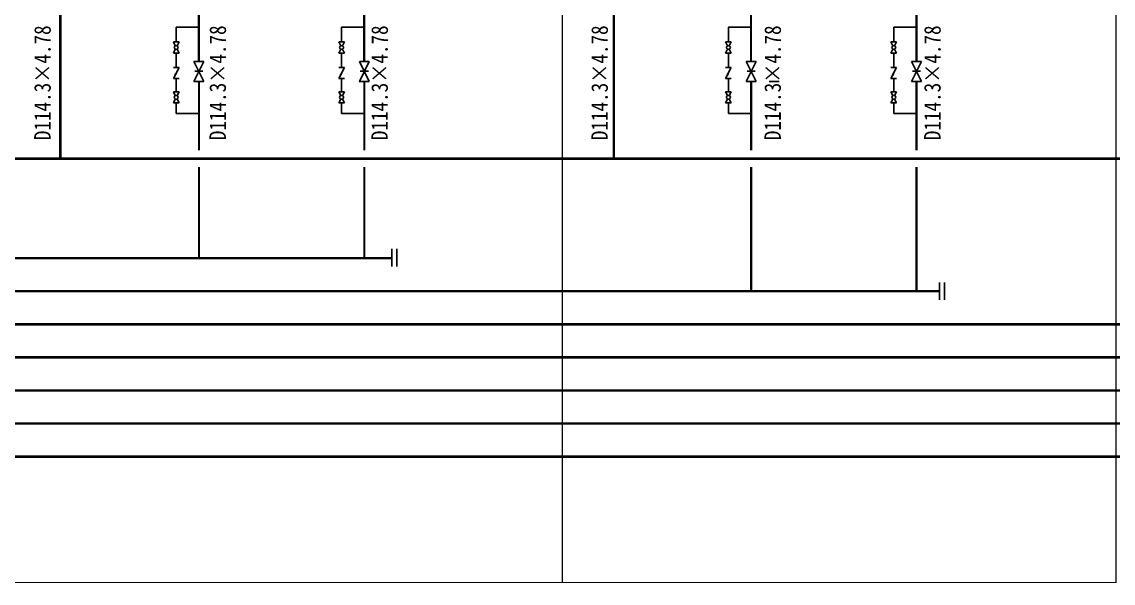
# Model space of a CAD drawing. Header units: millimetres. Extents: x 36820 to 41163, y -3485 to -2358.
# Drawn here: x 39924.4 to 40122.4, y -2783.3 to -2681.5 of the extents above; entities that cross this region are included whole.
import ezdxf

# ---------------------------------------------------------------- set-up
doc = ezdxf.new("R2010")
doc.units = ezdxf.units.MM
doc.header["$LTSCALE"] = 6
doc.linetypes.add('DASHDOT', pattern=[1, 0.5, -0.25, 0, -0.25])
doc.layers.add('BZC', color=7, linetype='Continuous')
doc.layers.add('SBC', color=6, linetype='Continuous')
doc.styles.add('HZTXT', font='', dxfattribs={"width": 0.8})
doc.styles.get('HZTXT').set_extended_font_data('NSimSun')

msp = doc.modelspace()

# ---------------------------------------------------------------- linework, layer by layer
at = {"linetype": 'DASHDOT', "ltscale": 3, "const_width": 0.24}
for points in [[(39922.025, -2534.844), (40022.456, -2534.844), (40022.456, -2783.22), (39922.025, -2783.22)], [(40022.456, -2534.844), (40122.886, -2534.844), (40122.886, -2783.22), (40022.456, -2783.22)]]:
    msp.add_lwpolyline(points, close=True, dxfattribs=at)
at = {"color": 192, "const_width": 0.4}
for points in [[(39956.485, -2688.72), (39956.485, -2674.478)], [(39986.485, -2688.72), (39986.485, -2674.478)], [(39956.511, -2692.326), (39956.512, -2704.841)], [(39986.51, -2692.326), (39986.511, -2704.841)], [(39956.513, -2707.841), (39956.514, -2724.311)], [(39986.511, -2707.841), (39986.513, -2724.305)]]:
    msp.add_lwpolyline(points, dxfattribs=at)
at = {"color": 1, "const_width": 0.4}
for points in [[(40056.673, -2688.72), (40056.673, -2674.478)], [(40086.673, -2688.72), (40086.673, -2674.478)], [(40056.699, -2692.326), (40056.699, -2704.841)], [(40086.698, -2692.326), (40086.698, -2704.841)], [(40056.699, -2707.841), (40056.699, -2730.391)], [(40086.698, -2707.841), (40086.698, -2730.391)]]:
    msp.add_lwpolyline(points, dxfattribs=at)
at = {"layer": 'BZC', "color": 0}
for p, q in [((39955.609, -2688.72), (39957.412, -2692.326)), ((39955.609, -2692.326), (39957.412, -2688.72)), ((39957.412, -2688.72), (39955.609, -2688.72)), ((39985.609, -2688.72), (39987.412, -2692.326)), ((39985.609, -2692.326), (39987.412, -2688.72)), ((39987.412, -2688.72), (39985.609, -2688.72)), ((40055.797, -2688.72), (40057.599, -2692.326)), ((40055.797, -2692.326), (40057.599, -2688.72)), ((40057.599, -2688.72), (40055.797, -2688.72)), ((40085.797, -2688.72), (40087.599, -2692.326)), ((40085.797, -2692.326), (40087.599, -2688.72)), ((40087.599, -2688.72), (40085.797, -2688.72)), ((39955.763, -2690.512), (39957.246, -2690.512)), ((39985.763, -2690.512), (39987.246, -2690.512)), ((40055.951, -2690.512), (40057.434, -2690.512)), ((40085.951, -2690.512), (40087.434, -2690.512)), ((39957.412, -2692.326), (39955.609, -2692.326)), ((39987.41, -2692.326), (39985.608, -2692.326)), ((40057.599, -2692.326), (40055.797, -2692.326)), ((40061.791, -2692.326), (40059.989, -2692.326)), ((40087.598, -2692.326), (40085.795, -2692.326))]:
    msp.add_line(p, q, dxfattribs=at)
at = {"layer": 'BZC', "color": 150}
for p, q in [((39991.497, -2722.73), (39991.497, -2725.88)), ((39992.397, -2722.73), (39992.397, -2725.88)), ((40090.841, -2728.816), (40090.841, -2731.966)), ((40091.741, -2728.816), (40091.741, -2731.966))]:
    msp.add_line(p, q, dxfattribs=at)
at = {"layer": 'BZC', "color": 192, "const_width": 0.45}
for points in [[(39931.367, -2706.341), (39931.367, -2673.29)], [(40031.797, -2706.341), (40031.797, -2673.29)], [(39690.714, -2706.341), (40639.997, -2706.341)], [(39494.621, -2724.394), (39991.497, -2724.391)]]:
    msp.add_lwpolyline(points, dxfattribs=at)
at = {"layer": 'BZC', "color": 1, "const_width": 0.45}
msp.add_lwpolyline([(39500.626, -2730.394), (40090.841, -2730.391)], dxfattribs=at)
at = {"layer": 'BZC', "color": 2, "const_width": 0.45}
msp.add_lwpolyline([(39506.626, -2736.394), (40292.265, -2736.391)], dxfattribs=at)
at = {"layer": 'BZC', "color": 30, "const_width": 0.45}
msp.add_lwpolyline([(39512.626, -2742.395), (40344.179, -2742.39)], dxfattribs=at)
at = {"layer": 'BZC', "color": 6, "const_width": 0.45}
msp.add_lwpolyline([(39518.628, -2748.396), (40443.597, -2748.391)], dxfattribs=at)
at = {"layer": 'BZC', "color": 4, "const_width": 0.45}
msp.add_lwpolyline([(39524.627, -2754.395), (40701.991, -2754.39)], dxfattribs=at)
at = {"layer": 'BZC', "color": 150, "const_width": 0.45}
msp.add_lwpolyline([(39530.627, -2760.395), (40675.404, -2760.39)], dxfattribs=at)
at = {"layer": 'SBC', "color": 230, "ltscale": 2}
for p, q in [((39952.384, -2682.525), (39956.485, -2682.525)), ((39952.384, -2682.525), (39952.384, -2685.166)), ((39982.384, -2682.525), (39986.485, -2682.525)), ((39982.384, -2682.525), (39982.384, -2685.166)), ((40052.572, -2682.525), (40056.673, -2682.525)), ((40052.572, -2682.525), (40052.572, -2685.166)), ((40082.572, -2682.525), (40086.673, -2682.525)), ((40082.572, -2682.525), (40082.572, -2685.166)), ((39952.227, -2685.872), (39951.874, -2685.166)), ((39951.874, -2685.166), (39952.894, -2685.166)), ((39952.227, -2686.5), (39951.874, -2687.205)), ((39952.894, -2685.166), (39952.541, -2685.872)), ((39952.894, -2687.205), (39952.541, -2686.5)), ((39982.227, -2685.872), (39981.874, -2685.166)), ((39981.874, -2685.166), (39982.894, -2685.166)), ((39982.227, -2686.5), (39981.874, -2687.205)), ((39982.894, -2685.166), (39982.541, -2685.872)), ((39982.894, -2687.205), (39982.541, -2686.5)), ((40052.415, -2685.872), (40052.062, -2685.166)), ((40052.062, -2685.166), (40053.082, -2685.166)), ((40052.415, -2686.5), (40052.062, -2687.205)), ((40053.082, -2685.166), (40052.729, -2685.872)), ((40053.082, -2687.205), (40052.729, -2686.5)), ((40082.415, -2685.872), (40082.062, -2685.166)), ((40082.062, -2685.166), (40083.082, -2685.166)), ((40082.415, -2686.5), (40082.062, -2687.205)), ((40083.082, -2685.166), (40082.729, -2685.872)), ((40083.082, -2687.205), (40082.729, -2686.5)), ((39951.874, -2687.205), (39952.894, -2687.205)), ((39952.384, -2687.205), (39952.384, -2689.803)), ((39981.874, -2687.205), (39982.894, -2687.205)), ((39982.384, -2687.205), (39982.384, -2689.803)), ((40052.062, -2687.205), (40053.082, -2687.205)), ((40052.572, -2687.205), (40052.572, -2689.803)), ((40082.062, -2687.205), (40083.082, -2687.205)), ((40082.572, -2687.205), (40082.572, -2689.803)), ((39951.874, -2691.842), (39952.894, -2689.803)), ((39951.874, -2689.803), (39952.894, -2689.803)), ((39981.874, -2691.842), (39982.894, -2689.803)), ((39981.874, -2689.803), (39982.894, -2689.803)), ((40052.062, -2691.842), (40053.082, -2689.803)), ((40052.062, -2689.803), (40053.082, -2689.803)), ((40082.062, -2691.842), (40083.082, -2689.803)), ((40082.062, -2689.803), (40083.082, -2689.803)), ((39951.874, -2691.842), (39952.894, -2691.842)), ((39952.384, -2691.842), (39952.384, -2694.2)), ((39981.873, -2691.842), (39982.893, -2691.842)), ((39982.383, -2691.842), (39982.383, -2694.2)), ((40052.062, -2691.842), (40053.082, -2691.842)), ((40052.572, -2691.842), (40052.572, -2694.2)), ((40082.061, -2691.842), (40083.08, -2691.842)), ((40082.571, -2691.842), (40082.571, -2694.2)), ((39951.874, -2694.2), (39952.894, -2694.2)), ((39951.874, -2694.2), (39952.227, -2694.905)), ((39952.894, -2694.2), (39952.541, -2694.905)), ((39981.873, -2694.2), (39982.893, -2694.2)), ((39981.873, -2694.2), (39982.226, -2694.905)), ((39982.893, -2694.2), (39982.54, -2694.905)), ((40052.062, -2694.2), (40053.082, -2694.2)), ((40052.062, -2694.2), (40052.415, -2694.905)), ((40053.082, -2694.2), (40052.729, -2694.905)), ((40082.061, -2694.2), (40083.08, -2694.2)), ((40082.061, -2694.2), (40082.414, -2694.905)), ((40083.08, -2694.2), (40082.728, -2694.905)), ((39951.874, -2696.239), (39952.227, -2695.533)), ((39951.874, -2696.239), (39952.894, -2696.239)), ((39952.384, -2696.239), (39952.384, -2698.175)), ((39952.894, -2696.239), (39952.541, -2695.533)), ((39981.873, -2696.239), (39982.226, -2695.533)), ((39981.873, -2696.239), (39982.893, -2696.239)), ((39982.383, -2696.239), (39982.383, -2698.175)), ((39982.893, -2696.239), (39982.54, -2695.533)), ((40052.062, -2696.239), (40052.415, -2695.533)), ((40052.062, -2696.239), (40053.082, -2696.239)), ((40052.572, -2696.239), (40052.572, -2698.175)), ((40053.082, -2696.239), (40052.729, -2695.533)), ((40082.061, -2696.239), (40082.414, -2695.533)), ((40082.061, -2696.239), (40083.08, -2696.239)), ((40082.571, -2696.239), (40082.571, -2698.175)), ((40083.08, -2696.239), (40082.728, -2695.533)), ((39952.384, -2698.175), (39956.487, -2698.175)), ((39982.383, -2698.175), (39986.485, -2698.175)), ((40052.572, -2698.175), (40056.674, -2698.175)), ((40082.571, -2698.175), (40086.673, -2698.175))]:
    msp.add_line(p, q, dxfattribs=at)
for centre in [(39952.384, -2686.186), (39982.384, -2686.186), (40052.572, -2686.186), (40082.572, -2686.186), (39952.384, -2695.219), (39982.383, -2695.219), (40052.572, -2695.219), (40082.571, -2695.219)]:
    msp.add_circle(centre, 0.351, dxfattribs=at)
for points in [[(39952.08, -2690.932), (39951.874, -2691.842), (39952.495, -2691.125)], [(39982.079, -2690.932), (39981.873, -2691.842), (39982.494, -2691.125)], [(40052.268, -2690.932), (40052.062, -2691.842), (40052.683, -2691.125)], [(40082.267, -2690.932), (40082.061, -2691.842), (40082.681, -2691.125)]]:
    msp.add_solid(points, dxfattribs=at)

# ---------------------------------------------------------------- texts
at = {"layer": 'BZC', "color": 192, "style": 'HZTXT', "width": 0.85}
for p in [(39929.611, -2702.998), (39961.402, -2702.998), (39990.769, -2702.998), (40030.678, -2702.998), (40062.082, -2702.998), (40091.063, -2702.998)]:
    msp.add_text('D114.3×4.78', height=3, rotation=89.96522, dxfattribs=at).set_placement(p)

doc.saveas('drawing.dxf')
